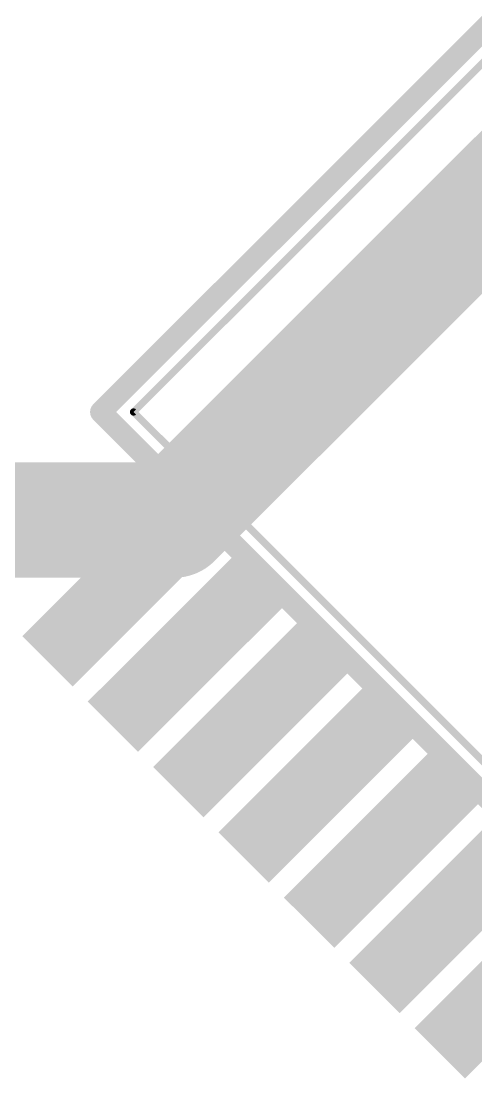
# Model space of a CAD drawing. Extents: x -76 to 580, y -41 to 95.
# Drawn here: x -16.06 to -12.87, y 7.64 to 15.11 of the extents above; entities that cross this region are included whole.
import ezdxf

# ---------------------------------------------------------------- set-up
doc = ezdxf.new("R2010")
doc.units = 0
for name, color, linetype in [('1', 22, 'CONTINUOUS'), ('16', 175, 'CONTINUOUS'), ('22', 2, 'CONTINUOUS'), ('28', 253, 'CONTINUOUS'), ('30', 253, 'CONTINUOUS'), ('32', 253, 'CONTINUOUS'), ('52', 253, 'CONTINUOUS')]:
    doc.layers.add(name, color=color, linetype=linetype)

# ---------------------------------------------------------------- blocks, each defined once
blk = doc.blocks.new('RECT')
blk.add_solid([(-0.5, -0.5), (0.5, -0.5), (-0.5, 0.5), (0.5, 0.5)])

msp = doc.modelspace()

# ---------------------------------------------------------------- linework, layer by layer
at = {"layer": '1', "const_width": 0.8128}
for points in [[(-12.2329, 14.3543), (-14.9907, 11.5966)], [(-14.9907, 11.5966), (-25.5973, 11.5966)]]:
    msp.add_lwpolyline(points, dxfattribs=at)
at = {"layer": '1', "const_width": 0.4064}
for points in [[(-14.9907, 11.3933, 1), (-14.9907, 11.7998)], [(-15.1343, 11.7402, 1), (-14.847, 11.4529)]]:
    msp.add_lwpolyline(points, format="xyb", dxfattribs=at)
at = {"layer": '22', "const_width": 0.1524}
for points in [[(-11.3667, 16.4933), (-15.5033, 12.3567)], [(-15.5033, 12.3567), (-8.1494, 5.0028)]]:
    msp.add_lwpolyline(points, dxfattribs=at)
at = {"layer": '22', "const_width": 0.0762}
for points in [[(-15.4764, 12.3836, 1), (-15.5303, 12.3297)], [(-15.5303, 12.3836, 1), (-15.4764, 12.3297)]]:
    msp.add_lwpolyline(points, format="xyb", dxfattribs=at)
at = {"layer": '28', "const_width": 0.0508}
for points in [[(-11.3667, 16.2642), (-15.2742, 12.3567)], [(-15.2742, 12.3567), (-8.1494, 5.2319)]]:
    msp.add_lwpolyline(points, dxfattribs=at)
at = {"layer": '28', "const_width": 0.0254}
for points in [[(-15.2652, 12.3657, 1), (-15.2832, 12.3477)], [(-15.2832, 12.3657, 1), (-15.2652, 12.3477)]]:
    msp.add_lwpolyline(points, format="xyb", dxfattribs=at)

# ---------------------------------------------------------------- block references
at = {"layer": '16', "xscale": 0.348, "yscale": 1.397, "rotation": 135}
for p in [(-15.3308, 11.1504), (-14.8712, 10.6907), (-14.4115, 10.2311), (-13.9519, 9.7715), (-13.4923, 9.3119), (-13.0327, 8.8523), (-12.5731, 8.3926)]:
    msp.add_blockref('RECT', p, dxfattribs=at)
at = {"layer": '30', "xscale": 0.5004, "yscale": 1.5494, "rotation": 135}
for p in [(-15.3308, 11.1504), (-14.8712, 10.6907), (-14.4115, 10.2311), (-13.9519, 9.7715), (-13.4923, 9.3119), (-13.0327, 8.8523), (-12.5731, 8.3926)]:
    msp.add_blockref('RECT', p, dxfattribs=at)
at = {"layer": '32', "xscale": 0.348, "yscale": 1.397, "rotation": 135}
for p in [(-15.3308, 11.1504), (-14.8712, 10.6907), (-14.4115, 10.2311), (-13.9519, 9.7715), (-13.4923, 9.3119), (-13.0327, 8.8523), (-12.5731, 8.3926)]:
    msp.add_blockref('RECT', p, dxfattribs=at)
at = {"layer": '52', "xscale": 0.325, "yscale": 0.9344, "rotation": 135}
for p in [(-15.173, 11.3082), (-14.7133, 10.8486), (-14.2537, 10.389), (-13.7941, 9.9293), (-13.3345, 9.4697), (-12.8749, 9.0101)]:
    msp.add_blockref('RECT', p, dxfattribs=at)

doc.saveas('drawing.dxf')
